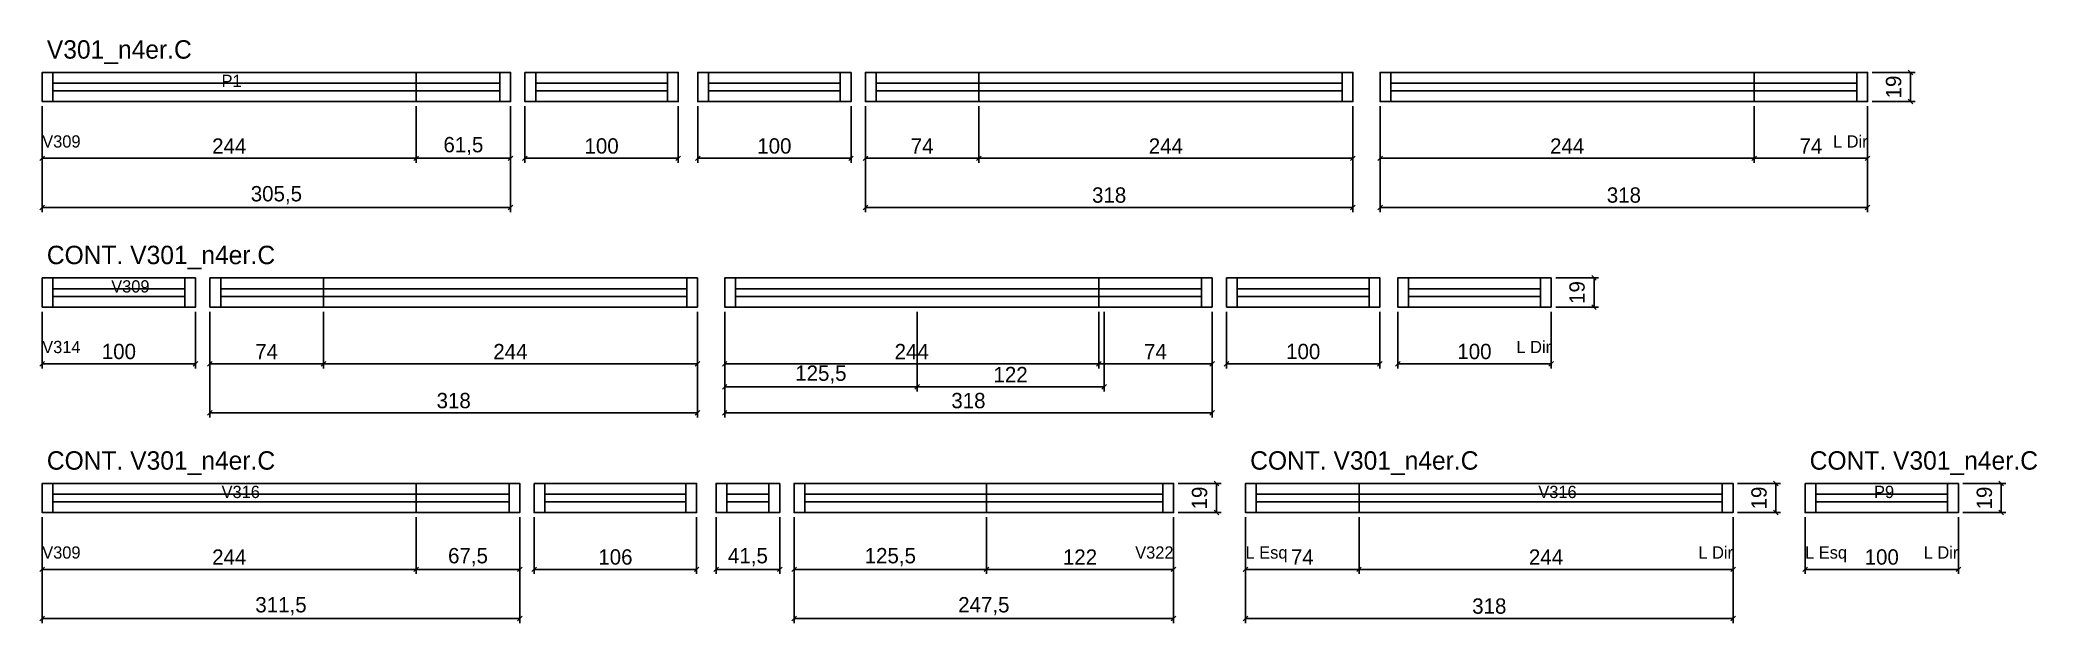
# Model space of a CAD drawing. Extents: x -10500 to 1301, y -359 to 21.
# Drawn here: x -2 to 1301, y -359 to 21 of the extents above; entities outside this region: 2.
import ezdxf
from ezdxf.enums import TextEntityAlignment as Align

# ---------------------------------------------------------------- set-up
doc = ezdxf.new("R2010")
doc.units = 0
for name, color, linetype in [('5', 5, 'Continuous'), ('COTA', 241, 'Continuous'), ('NOMENCLATURA', 7, 'Continuous'), ('Painéis', 200, 'Continuous'), ('SARR_2.2x7', 40, 'Continuous'), ('SARR_EDITAR', 141, 'Continuous')]:
    doc.layers.add(name, color=color, linetype=linetype)
doc.dimstyles.new('PAINEL', dxfattribs={"dimtxt": 10, "dimasz": 3, "dimexe": 3, "dimexo": 3, "dimgap": 3, "dimtad": 1, "dimblk": 'OBLIQUE', "dimblk1": 'OBLIQUE', "dimcen": 2.5, "dimclrd": 4, "dimclre": 4, "dimclrt": 240, "dimazin": 3, "dimtfac": 1, "dimtmove": 0, "dimatfit": 3})

# ---------------------------------------------------------------- blocks, each defined once
blk = doc.blocks.new('_OBLIQUE')
at = {"color": 0, "linetype": 'BYBLOCK'}
blk.add_line((-0.5, -0.5), (0.5, 0.5), dxfattribs=at)

msp = doc.modelspace()

# ---------------------------------------------------------------- linework, layer by layer
msp.add_line((-9500, 0), (-9490, 0))
at = {"layer": 'Painéis'}
for p, q in [((244, -19), (244, 0)), ((611, -19), (611, 0)), ((1116.8, -19), (1116.8, 0)), ((183.4, -153), (183.4, -134)), ((689.2, -153), (689.2, -134)), ((244, -287), (244, -268)), ((616, -287), (616, -268)), ((859, -287), (859, -268))]:
    msp.add_line(p, q, dxfattribs=at)
for points in [[(244, -19), (0, -19), (0, 0), (244, 0)], [(244, 0), (305.5, 0), (305.5, -19), (244, -19)], [(314.9, 0), (314.9, -19), (414.9, -19), (414.9, 0), (314.9, 0)], [(527.6, 0), (527.6, -19), (427.6, -19), (427.6, 0), (527.6, 0)], [(611, 0), (537, 0), (537, -19), (611, -19)], [(611, -19), (855, -19), (855, 0), (611, 0)], [(1116.8, -19), (872.8, -19), (872.8, 0), (1116.8, 0)], [(1116.8, 0), (1190.8, 0), (1190.8, -19), (1116.8, -19)], [(100, -134), (100, -153), (0, -153), (0, -134), (100, -134)], [(183.4, -134), (109.4, -134), (109.4, -153), (183.4, -153)], [(183.4, -153), (427.4, -153), (427.4, -134), (183.4, -134)], [(689.2, -153), (445.2, -153), (445.2, -134), (689.2, -134)], [(689.2, -134), (763.2, -134), (763.2, -153), (689.2, -153)], [(772.6, -134), (772.6, -153), (872.6, -153), (872.6, -134), (772.6, -134)], [(984.3, -134), (984.3, -153), (884.3, -153), (884.3, -134), (984.3, -134)], [(244, -287), (0, -287), (0, -268), (244, -268)], [(244, -268), (311.5, -268), (311.5, -287), (244, -287)], [(320.9, -268), (320.9, -287), (426.9, -287), (426.9, -268), (320.9, -268)], [(481.1, -268), (481.1, -287), (439.6, -287), (439.6, -268), (481.1, -268)], [(616, -268), (490.5, -268), (490.5, -287), (616, -287)], [(616, -287), (738, -287), (738, -268), (616, -268)], [(859, -268), (785, -268), (785, -287), (859, -287)], [(859, -287), (1103, -287), (1103, -268), (859, -268)], [(1150, -268), (1150, -287), (1250, -287), (1250, -268), (1150, -268)]]:
    msp.add_lwpolyline(points, close=True, dxfattribs=at)
at = {"layer": 'SARR_2.2x7'}
for p, q in [((7, -19), (7, 0)), ((298.5, -19), (298.5, 0)), ((321.9, -19), (321.9, 0)), ((407.9, -19), (407.9, 0)), ((434.6, -19), (434.6, 0)), ((520.6, -19), (520.6, 0)), ((544, -19), (544, 0)), ((848, -19), (848, 0)), ((879.8, -19), (879.8, 0)), ((1183.8, -19), (1183.8, 0)), ((7, -7), (298.5, -7)), ((7, -12), (298.5, -12)), ((321.9, -7), (407.9, -7)), ((321.9, -12), (407.9, -12)), ((434.6, -7), (520.6, -7)), ((434.6, -12), (520.6, -12)), ((544, -7), (848, -7)), ((544, -12), (848, -12)), ((879.8, -7), (1183.8, -7)), ((879.8, -12), (1183.8, -12)), ((7, -153), (7, -134)), ((7, -141), (93, -141)), ((93, -153), (93, -134)), ((116.4, -153), (116.4, -134)), ((116.4, -141), (420.4, -141)), ((420.4, -153), (420.4, -134)), ((452.2, -153), (452.2, -134)), ((452.2, -141), (756.2, -141)), ((756.2, -153), (756.2, -134)), ((779.6, -153), (779.6, -134)), ((779.6, -141), (865.6, -141)), ((865.6, -153), (865.6, -134)), ((891.3, -153), (891.3, -134)), ((891.3, -141), (977.3, -141)), ((977.3, -153), (977.3, -134)), ((7, -146), (93, -146)), ((116.4, -146), (420.4, -146)), ((452.2, -146), (756.2, -146)), ((779.6, -146), (865.6, -146)), ((891.3, -146), (977.3, -146)), ((7, -287), (7, -268)), ((304.5, -287), (304.5, -268)), ((327.9, -287), (327.9, -268)), ((419.9, -287), (419.9, -268)), ((446.6, -287), (446.6, -268)), ((474.1, -287), (474.1, -268)), ((497.5, -287), (497.5, -268)), ((731, -287), (731, -268)), ((792, -287), (792, -268)), ((1096, -287), (1096, -268)), ((1157, -287), (1157, -268)), ((1243, -287), (1243, -268)), ((7, -275), (304.5, -275)), ((7, -280), (304.5, -280)), ((327.9, -275), (419.9, -275)), ((327.9, -280), (419.9, -280)), ((446.6, -275), (474.1, -275)), ((446.6, -280), (474.1, -280)), ((497.5, -275), (731, -275)), ((497.5, -280), (731, -280)), ((792, -275), (1096, -275)), ((792, -280), (1096, -280)), ((1157, -275), (1243, -275)), ((1157, -280), (1243, -280))]:
    msp.add_line(p, q, dxfattribs=at)
at = {"layer": 'SARR_EDITAR'}
msp.add_line((-10500, 0), (-10490, 0), dxfattribs=at)

# ---------------------------------------------------------------- texts
at = {"layer": '5'}
for s, p in [('P1', (117, -9.5)), ('V309', (0, -49)), ('V309', (45, -143.5)), ('V314', (0, -183)), ('V316', (117, -277.5)), ('V316', (976, -277.5)), ('P9', (1195, -277.5)), ('V309', (0, -317)), ('L Esq', (785, -317)), ('L Esq', (1150, -317))]:
    msp.add_text(s, height=8, dxfattribs=at).set_placement(p)
for s, p in [('L Dir', (1190.8, -49)), ('L Dir', (984.3, -183)), ('V322', (738, -317)), ('L Dir', (1103, -317)), ('L Dir', (1250, -317))]:
    msp.add_text(s, height=8, dxfattribs=at).set_placement(p, align=Align.RIGHT)
at = {"layer": 'NOMENCLATURA'}
for s, p in [('V301_n4er.C', (3, 9)), ('CONT. V301_n4er.C', (3, -125)), ('CONT. V301_n4er.C', (3, -259)), ('CONT. V301_n4er.C', (788, -259)), ('CONT. V301_n4er.C', (1153, -259))]:
    msp.add_text(s, height=12, dxfattribs=at).set_placement(p)

# ---------------------------------------------------------------- dimensions: what is measured, and where the dimension line sits
at = {"layer": 'COTA'}
for base, p1, p2 in [((1218.8, -19), (1190.8, -19), (1190.8, 0)), ((1012.3, -153), (984.3, -153), (984.3, -134)), ((766, -287), (738, -287), (738, -268)), ((1131, -287), (1103, -287), (1103, -268)), ((1278, -287), (1250, -287), (1250, -268))]:
    msp.add_linear_dim(base=base, p1=p1, p2=p2, angle=90, dimstyle='PAINEL', dxfattribs=at).render()
for base, p1, p2 in [((0, -56), (0, -19), (244, -19)), ((0, -88), (0, -19), (305.5, -19)), ((244, -56), (244, -19), (305.5, -19)), ((314.9, -56), (314.9, -19), (414.9, -19)), ((427.6, -56), (427.6, -19), (527.6, -19)), ((537, -56), (537, -19), (611, -19)), ((537, -88), (537, -19), (855, -19)), ((611, -56), (611, -19), (855, -19)), ((872.8, -56), (872.8, -19), (1116.8, -19)), ((872.8, -88), (872.8, -19), (1190.8, -19)), ((1116.8, -56), (1116.8, -19), (1190.8, -19)), ((0, -190), (0, -153), (100, -153)), ((109.4, -190), (109.4, -153), (183.4, -153)), ((109.4, -222), (109.4, -153), (427.4, -153)), ((183.4, -190), (183.4, -153), (427.4, -153)), ((445.2, -190), (445.2, -153), (689.2, -153)), ((445.2, -205), (445.2, -153), (570.7, -153)), ((445.2, -222), (445.2, -153), (763.2, -153)), ((570.7, -205), (570.7, -153), (692.7, -153)), ((689.2, -190), (689.2, -153), (763.2, -153)), ((772.6, -190), (772.6, -153), (872.6, -153)), ((884.3, -190), (884.3, -153), (984.3, -153)), ((0, -324), (0, -287), (244, -287)), ((0, -356), (0, -287), (311.5, -287)), ((244, -324), (244, -287), (311.5, -287)), ((320.9, -324), (320.9, -287), (426.9, -287)), ((439.6, -324), (439.6, -287), (481.1, -287)), ((490.5, -324), (490.5, -287), (616, -287)), ((490.5, -356), (490.5, -287), (738, -287)), ((616, -324), (616, -287), (738, -287)), ((785, -324), (785, -287), (859, -287)), ((785, -356), (785, -287), (1103, -287)), ((859, -324), (859, -287), (1103, -287)), ((1150, -324), (1150, -287), (1250, -287))]:
    msp.add_linear_dim(base=base, p1=p1, p2=p2, dimstyle='PAINEL', dxfattribs=at).render()

doc.saveas('drawing.dxf')
